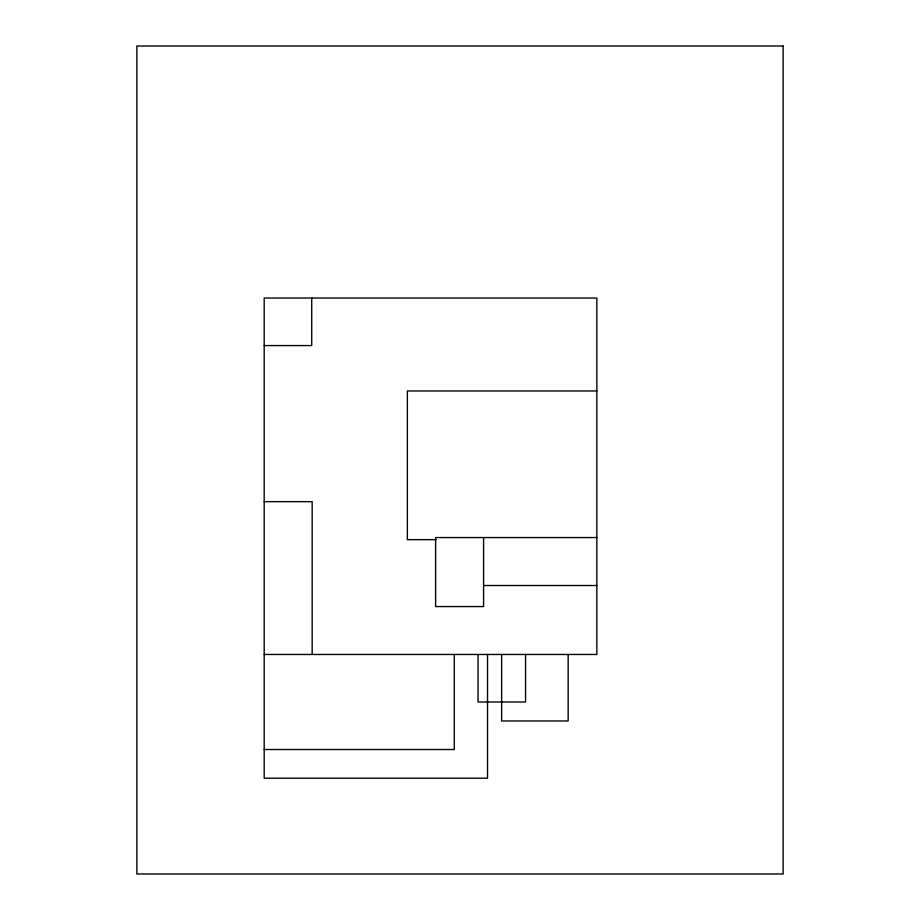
<?xml version="1.0" encoding="UTF-8"?>
<svg xmlns="http://www.w3.org/2000/svg" width="920" height="920" viewBox="0 0 920 920"><rect width="100%" height="100%" fill="white"/><g stroke="black" fill="none" stroke-linecap="round" stroke-linejoin="round"><path stroke-width="1.38" d="M264.189 345.575L311.719 345.575L311.719 298.046M596.85 390.966L407.364 390.966L407.364 539.66L436.08 539.66M264.189 501.664L312.167 501.664L312.167 654.465M596.85 537.556L435.62 537.556L435.62 606.567L483.586 606.567L483.586 537.556M483.586 585.522L596.85 585.522M264.189 654.465L596.85 654.465L596.85 298.046L264.189 298.046L264.189 778.205L487.531 778.205L487.531 654.465M264.189 749.512L454.284 749.512L454.284 654.465M568.157 654.465L568.157 720.981L501.641 720.981L501.641 654.465M525.561 654.465L525.561 701.994L478.043 701.994L478.043 654.465M783.138 46L136.862 46L136.862 874L783.138 874L783.138 46"/></g></svg>
